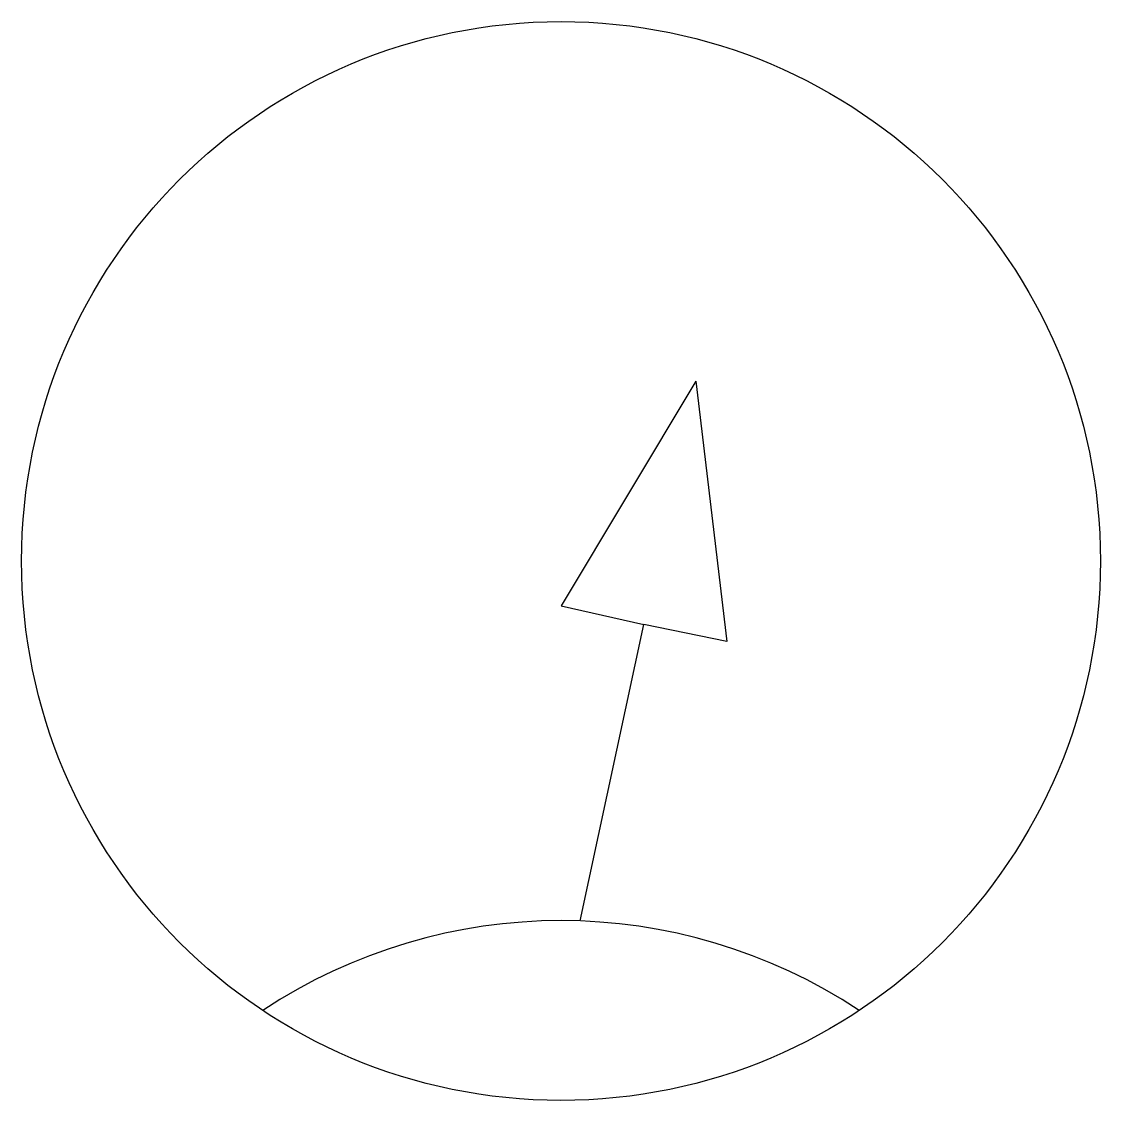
# Model space of a CAD drawing. Header units: millimetres. Extents: x -3.75 to 3.75, y -3.75 to 3.75.
import ezdxf

# ---------------------------------------------------------------- set-up
doc = ezdxf.new("R2010")
doc.units = ezdxf.units.MM
doc.layers.add('OBJECT', color=18, linetype='Continuous', lineweight=25, true_color=0x000000)

msp = doc.modelspace()

# ---------------------------------------------------------------- linework, layer by layer
at = {"layer": 'OBJECT', "color": 0}
for p, q in [((0.9375, 1.25), (0, -0.3125)), ((0.9375, 1.25), (1.1524, -0.5595)), ((0, -0.3125), (0.5753, -0.4403)), ((0.1334, -2.5024), (0.5753, -0.4403)), ((1.1524, -0.5595), (0.5753, -0.4403))]:
    msp.add_line(p, q, dxfattribs=at)
msp.add_circle((0, 0), 3.75, dxfattribs=at)
msp.add_arc((0, -6.25), 3.75, 56.44269, 123.55731, dxfattribs=at)

doc.saveas('drawing.dxf')
